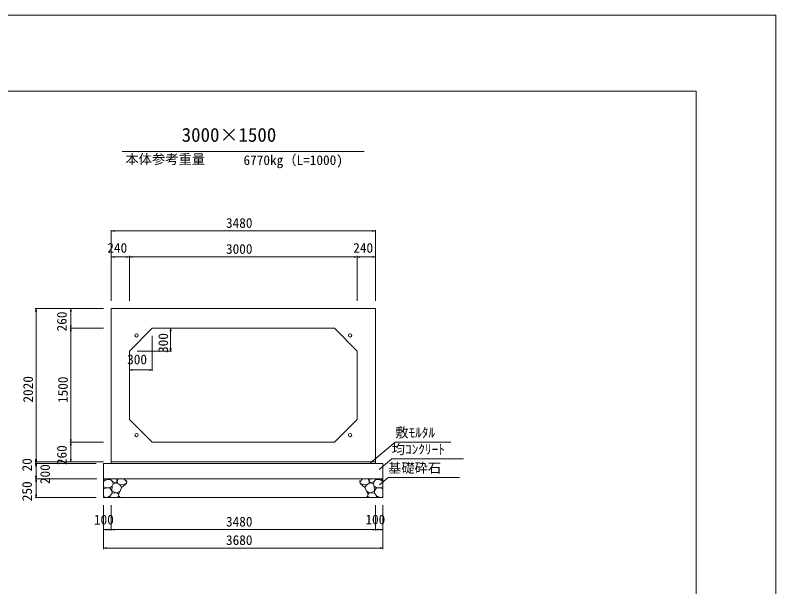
# Model space of a CAD drawing. Units: millimetres on the paper. Extents: x 0 to 841, y 0 to 594.
# Drawn here: x 640.6 to 841, y 443.5 to 594 of the extents above; entities that cross this region are included whole.
import ezdxf
from ezdxf.enums import TextEntityAlignment as Align

# ---------------------------------------------------------------- set-up
doc = ezdxf.new("R2010")
doc.units = ezdxf.units.MM
for name, color, linetype, lineweight in [('D-STR-DIM（寸法）', 7, 'Continuous', 18), ('D-STR-HTXT（旗揚げ）', 4, 'Continuous', 18), ('D-STR-STRn（構造物）', 5, 'Continuous', 18), ('D-STR（構造物外形線）', 1, 'Continuous', 18), ('D-TTL(外枠）', 2, 'Continuous', 18), ('DEFPOINTS_2', 8, 'Continuous', 18)]:
    doc.layers.add(name, color=color, linetype=linetype, lineweight=lineweight)
doc.layers.add('D-STR-TXT（文字）', color=7, linetype='Continuous')
doc.styles.add('ＭＳ ゴシック', font='')
doc.styles.get('ＭＳ ゴシック').set_extended_font_data('MS Gothic')

msp = doc.modelspace()

# ---------------------------------------------------------------- linework, layer by layer
at = {"layer": 'D-STR-DIM（寸法）'}
for p, q in [((665.873, 518.769), (665.873, 537.444)), ((665.873, 537.194), (666.623, 537.319)), ((665.873, 537.194), (665.973, 537.194)), ((666.623, 537.069), (665.873, 537.194)), ((735.373, 537.194), (665.973, 537.194)), ((734.723, 537.319), (735.473, 537.194)), ((735.473, 537.194), (734.723, 537.069)), ((735.473, 537.194), (735.373, 537.194)), ((735.473, 518.769), (735.473, 537.444)), ((665.873, 518.769), (665.873, 530.61)), ((665.873, 530.36), (666.623, 530.485)), ((665.873, 530.36), (665.973, 530.36)), ((666.623, 530.235), (665.873, 530.36)), ((665.973, 530.36), (670.573, 530.36)), ((669.923, 530.485), (670.673, 530.36)), ((670.673, 530.36), (669.923, 530.235)), ((670.673, 530.36), (670.573, 530.36)), ((670.673, 518.769), (670.673, 530.61)), ((670.673, 518.769), (670.673, 530.61)), ((670.673, 530.36), (671.423, 530.485)), ((670.673, 530.36), (670.773, 530.36)), ((671.423, 530.235), (670.673, 530.36)), ((670.773, 530.36), (730.573, 530.36)), ((729.923, 530.485), (730.673, 530.36)), ((730.673, 530.36), (729.923, 530.235)), ((730.673, 530.36), (730.573, 530.36)), ((730.673, 518.769), (730.673, 530.61)), ((730.673, 518.769), (730.673, 530.61)), ((730.673, 530.36), (731.423, 530.485)), ((730.673, 530.36), (730.773, 530.36)), ((731.423, 530.235), (730.673, 530.36)), ((730.773, 530.36), (735.373, 530.36)), ((734.723, 530.485), (735.473, 530.36)), ((735.473, 530.36), (734.723, 530.235)), ((735.473, 530.36), (735.373, 530.36)), ((735.473, 518.769), (735.473, 530.61)), ((663.873, 516.769), (645.806, 516.769)), ((645.931, 516.019), (646.056, 516.769)), ((646.056, 516.769), (646.056, 516.669)), ((646.056, 516.769), (646.181, 516.019)), ((646.056, 516.669), (646.056, 476.469)), ((663.873, 516.769), (654.979, 516.769)), ((655.104, 516.019), (655.229, 516.769)), ((655.229, 516.769), (655.229, 516.669)), ((655.229, 516.769), (655.354, 516.019)), ((655.229, 516.669), (655.229, 511.669)), ((663.873, 511.569), (654.979, 511.569)), ((663.873, 511.569), (654.979, 511.569)), ((655.229, 511.569), (655.104, 512.319)), ((655.104, 510.819), (655.229, 511.569)), ((655.354, 512.319), (655.229, 511.569)), ((655.229, 511.569), (655.229, 511.669)), ((655.229, 511.569), (655.229, 511.469)), ((655.229, 511.569), (655.354, 510.819)), ((655.229, 481.669), (655.229, 511.469)), ((678.673, 511.569), (681.778, 511.569)), ((681.403, 510.819), (681.528, 511.569)), ((681.528, 511.569), (681.528, 511.469)), ((681.528, 511.569), (681.653, 510.819)), ((681.528, 505.669), (681.528, 511.469)), ((676.673, 509.569), (676.673, 500.371)), ((672.673, 505.569), (681.778, 505.569)), ((681.528, 505.569), (681.403, 506.319)), ((681.653, 506.319), (681.528, 505.569)), ((681.528, 505.569), (681.528, 505.669)), ((670.673, 503.569), (670.673, 500.371)), ((670.673, 500.621), (671.423, 500.746)), ((670.673, 500.621), (670.773, 500.621)), ((671.423, 500.496), (670.673, 500.621)), ((676.573, 500.621), (670.773, 500.621)), ((675.923, 500.746), (676.673, 500.621)), ((676.673, 500.621), (675.923, 500.496)), ((676.673, 500.621), (676.573, 500.621)), ((663.873, 481.569), (654.979, 481.569)), ((663.873, 481.569), (654.979, 481.569)), ((655.229, 481.569), (655.104, 482.319)), ((655.104, 480.819), (655.229, 481.569)), ((655.354, 482.319), (655.229, 481.569)), ((655.229, 481.569), (655.229, 481.669)), ((655.229, 481.569), (655.229, 481.469)), ((655.229, 481.569), (655.354, 480.819)), ((655.229, 481.469), (655.229, 476.469)), ((646.056, 476.369), (645.931, 477.119)), ((646.181, 477.119), (646.056, 476.369)), ((655.229, 476.369), (655.104, 477.119)), ((655.354, 477.119), (655.229, 476.369)), ((663.873, 476.369), (645.806, 476.369)), ((663.873, 476.369), (645.806, 476.369)), ((661.873, 475.969), (645.806, 475.969)), ((661.873, 475.969), (645.806, 475.969)), ((646.056, 475.969), (645.931, 476.719)), ((645.931, 475.619), (646.056, 476.369)), ((645.931, 475.219), (646.056, 475.969)), ((646.181, 476.719), (646.056, 475.969)), ((646.056, 476.369), (646.056, 476.469)), ((646.056, 476.369), (646.056, 476.269)), ((646.056, 476.369), (646.181, 475.619)), ((646.056, 476.269), (646.056, 476.069)), ((646.056, 475.969), (646.056, 476.069)), ((646.056, 475.969), (646.056, 475.869)), ((646.056, 475.969), (646.181, 475.219)), ((646.056, 475.869), (646.056, 472.069)), ((663.873, 476.369), (654.979, 476.369)), ((655.229, 476.369), (655.229, 476.469)), ((661.873, 471.969), (645.806, 471.969)), ((662.074, 471.969), (645.806, 471.969)), ((646.056, 471.969), (645.931, 472.719)), ((645.931, 471.219), (646.056, 471.969)), ((646.181, 472.719), (646.056, 471.969)), ((646.056, 471.969), (646.056, 472.069)), ((646.056, 471.969), (646.056, 471.869)), ((646.056, 471.969), (646.181, 471.219)), ((646.056, 471.869), (646.056, 467.069)), ((646.056, 466.969), (645.931, 467.719)), ((646.181, 467.719), (646.056, 466.969)), ((646.056, 466.969), (646.056, 467.069)), ((661.873, 466.969), (645.806, 466.969)), ((663.873, 464.969), (663.873, 453.442)), ((663.873, 464.969), (663.873, 458.306)), ((665.873, 464.969), (665.873, 458.306)), ((665.873, 464.969), (665.873, 458.306)), ((735.473, 464.969), (735.473, 458.306)), ((735.473, 464.969), (735.473, 458.306)), ((737.473, 464.969), (737.473, 458.306)), ((737.473, 464.969), (737.473, 453.442)), ((663.873, 458.556), (664.623, 458.681)), ((663.873, 458.556), (663.973, 458.556)), ((664.623, 458.431), (663.873, 458.556)), ((663.973, 458.556), (665.773, 458.556)), ((665.123, 458.681), (665.873, 458.556)), ((665.873, 458.556), (665.123, 458.431)), ((665.873, 458.556), (665.773, 458.556)), ((665.873, 458.556), (666.623, 458.681)), ((665.873, 458.556), (665.973, 458.556)), ((666.623, 458.431), (665.873, 458.556)), ((665.973, 458.556), (735.373, 458.556)), ((734.723, 458.681), (735.473, 458.556)), ((735.473, 458.556), (734.723, 458.431)), ((735.473, 458.556), (735.373, 458.556)), ((735.473, 458.556), (736.223, 458.681)), ((735.473, 458.556), (735.573, 458.556)), ((736.223, 458.431), (735.473, 458.556)), ((735.573, 458.556), (737.373, 458.556)), ((736.723, 458.681), (737.473, 458.556)), ((737.473, 458.556), (736.723, 458.431)), ((737.473, 458.556), (737.373, 458.556)), ((663.873, 453.692), (664.623, 453.817)), ((663.873, 453.692), (663.973, 453.692)), ((664.623, 453.567), (663.873, 453.692)), ((663.973, 453.692), (737.373, 453.692)), ((736.723, 453.817), (737.473, 453.692)), ((737.473, 453.692), (736.723, 453.567)), ((737.473, 453.692), (737.373, 453.692))]:
    msp.add_line(p, q, dxfattribs=at)
at = {"layer": 'D-STR-HTXT（旗揚げ）'}
for p, q in [((668.781, 558.12), (732.565, 558.12)), ((734.229, 476.125), (740.707, 481.567)), ((755.368, 481.567), (740.707, 481.567)), ((736.446, 474.354), (739.794, 477.168)), ((758.72, 477.168), (739.794, 477.168)), ((736.565, 470.365), (738.819, 472.259)), ((757.683, 472.259), (738.819, 472.259))]:
    msp.add_line(p, q, dxfattribs=at)
at = {"layer": 'D-STR-STRn（構造物）'}
for p, q in [((663.873, 475.969), (737.473, 475.969)), ((663.873, 475.969), (663.873, 466.969)), ((665.873, 476.369), (665.873, 475.969)), ((735.473, 476.369), (735.473, 475.969)), ((737.473, 475.969), (737.473, 466.969)), ((663.873, 471.969), (737.473, 471.969)), ((664.405, 471.574), (663.873, 471.261)), ((664.405, 471.574), (664.074, 471.969)), ((664.99, 471.762), (664.405, 471.574)), ((664.99, 471.762), (665.182, 471.969)), ((665.799, 471.632), (664.99, 471.762)), ((665.799, 471.632), (665.78, 471.969)), ((666.286, 471.101), (665.799, 471.632)), ((666.375, 470.481), (666.286, 471.101)), ((667.059, 470.835), (666.286, 471.101)), ((667.461, 471.251), (667.059, 470.835)), ((667.234, 471.969), (667.461, 471.251)), ((667.461, 471.251), (667.741, 471.969)), ((667.461, 471.251), (667.618, 470.628)), ((669.236, 471.969), (669.882, 471.249)), ((669.882, 471.249), (670.101, 471.358)), ((669.882, 471.249), (669.882, 470.658)), ((731.464, 471.249), (731.246, 471.358)), ((732.111, 471.969), (731.464, 471.249)), ((731.464, 471.249), (731.464, 470.658)), ((733.885, 471.251), (733.605, 471.969)), ((733.885, 471.251), (733.729, 470.628)), ((734.112, 471.969), (733.885, 471.251)), ((733.885, 471.251), (734.287, 470.835)), ((734.287, 470.835), (735.06, 471.101)), ((734.972, 470.481), (735.06, 471.101)), ((735.06, 471.101), (735.548, 471.632)), ((735.548, 471.632), (735.566, 471.969)), ((735.548, 471.632), (736.356, 471.762)), ((736.356, 471.762), (736.165, 471.969)), ((736.356, 471.762), (736.941, 471.574)), ((736.941, 471.574), (737.273, 471.969)), ((736.941, 471.574), (737.473, 471.261)), ((664.521, 469.56), (663.873, 469.833)), ((663.873, 469.191), (664.521, 469.56)), ((664.521, 469.56), (665.54, 469.543)), ((665.54, 469.543), (666.139, 470.009)), ((666.069, 468.809), (665.54, 469.543)), ((666.069, 468.809), (666.139, 470.009)), ((666.139, 470.009), (666.375, 470.481)), ((666.375, 470.481), (667.059, 470.835)), ((667.059, 470.835), (667.886, 470.529)), ((667.886, 470.529), (668.192, 470.238)), ((668.039, 470.384), (668.6, 470.329)), ((668.192, 470.238), (668.606, 469.687)), ((668.606, 469.687), (668.242, 468.716)), ((668.6, 470.329), (669.882, 470.658)), ((668.606, 469.687), (669.882, 470.658)), ((669.882, 470.658), (669.907, 470.652)), ((731.464, 470.658), (731.439, 470.652)), ((732.746, 470.329), (731.464, 470.658)), ((732.741, 469.687), (731.464, 470.658)), ((733.154, 470.238), (732.741, 469.687)), ((732.741, 469.687), (733.104, 468.716)), ((733.307, 470.384), (732.746, 470.329)), ((733.46, 470.529), (733.154, 470.238)), ((734.287, 470.835), (733.46, 470.529)), ((734.972, 470.481), (734.287, 470.835)), ((735.207, 470.009), (734.972, 470.481)), ((735.278, 468.809), (735.207, 470.009)), ((735.807, 469.543), (735.207, 470.009)), ((735.278, 468.809), (735.807, 469.543)), ((736.825, 469.56), (735.807, 469.543)), ((736.825, 469.56), (737.473, 469.833)), ((737.473, 469.191), (736.825, 469.56)), ((664.087, 466.969), (663.873, 467.414)), ((664.9, 467.061), (664.521, 466.969)), ((664.9, 467.061), (665.582, 467.435)), ((665.528, 467.084), (664.9, 467.061)), ((665.791, 466.969), (665.528, 467.084)), ((665.582, 467.435), (666.132, 468.132)), ((665.582, 467.435), (665.595, 467.087)), ((666.132, 468.132), (666.069, 468.809)), ((666.069, 468.809), (667.062, 468.271)), ((667.062, 468.271), (666.132, 468.132)), ((667.481, 468.24), (667.062, 468.271)), ((668.242, 468.716), (667.481, 468.24)), ((667.481, 468.24), (667.798, 467.915)), ((667.54, 466.969), (667.916, 467.346)), ((667.798, 467.915), (668.242, 468.716)), ((667.916, 467.346), (667.798, 467.915)), ((667.916, 467.346), (668.111, 467.164)), ((733.549, 467.915), (733.104, 468.716)), ((733.104, 468.716), (733.865, 468.24)), ((733.43, 467.346), (733.235, 467.164)), ((733.43, 467.346), (733.549, 467.915)), ((733.807, 466.969), (733.43, 467.346)), ((733.865, 468.24), (733.549, 467.915)), ((733.865, 468.24), (734.285, 468.271)), ((735.278, 468.809), (734.285, 468.271)), ((734.285, 468.271), (735.214, 468.132)), ((735.214, 468.132), (735.278, 468.809)), ((735.764, 467.435), (735.214, 468.132)), ((735.556, 466.969), (735.818, 467.084)), ((735.764, 467.435), (735.751, 467.087)), ((736.447, 467.061), (735.764, 467.435)), ((735.818, 467.084), (736.447, 467.061)), ((736.447, 467.061), (736.826, 466.969)), ((737.26, 466.969), (737.473, 467.414)), ((663.873, 466.969), (737.473, 466.969))]:
    msp.add_line(p, q, dxfattribs=at)
at = {"layer": 'D-STR（構造物外形線）'}
for p, q in [((665.873, 516.769), (735.473, 516.769)), ((665.873, 476.369), (665.873, 516.769)), ((735.473, 516.769), (735.473, 476.369)), ((670.673, 505.569), (676.673, 511.569)), ((676.673, 511.569), (724.673, 511.569)), ((724.673, 511.569), (730.673, 505.569)), ((670.673, 487.569), (670.673, 505.569)), ((730.673, 505.569), (730.673, 487.569)), ((676.673, 481.569), (670.673, 487.569)), ((730.673, 487.569), (724.673, 481.569)), ((724.673, 481.569), (676.673, 481.569)), ((735.473, 476.369), (665.873, 476.369))]:
    msp.add_line(p, q, dxfattribs=at)
for centre in [(672.542, 509.701), (728.805, 509.701), (672.542, 483.438), (728.805, 483.438)]:
    msp.add_circle(centre, 0.44, dxfattribs=at)
at = {"layer": 'D-TTL(外枠）'}
for p in [(25, 574), (820, 20)]:
    msp.add_line(p, (820, 574), dxfattribs=at)
at = {"layer": 'DEFPOINTS_2'}
for p in [(0, 594), (841, 0)]:
    msp.add_line(p, (841, 594), dxfattribs=at)

# ---------------------------------------------------------------- texts
at = {"layer": 'D-STR-DIM（寸法）', "style": 'ＭＳ ゴシック'}
for s, p in [('3480', (696.116, 537.244)), ('240', (664.844, 530.685)), ('3000', (696.116, 530.41)), ('240', (729.644, 530.685)), ('300', (670.068, 501.315)), ('100', (661.321, 459.131)), ('3480', (696.116, 458.606)), ('100', (732.85, 459.173)), ('3680', (696.116, 453.742))]:
    msp.add_text(s, height=2.566, dxfattribs=at).set_placement(p, align=Align.BOTTOM_LEFT)
for s, p in [('260', (654.904, 510.74)), ('300', (681.62, 505.068)), ('2020', (646.006, 492.003)), ('1500', (655.179, 491.888)), ('260', (654.904, 475.54)), ('20', (645.731, 473.877)), ('200', (650.493, 470.54)), ('250', (645.731, 466.04))]:
    msp.add_text(s, height=2.566, rotation=90, dxfattribs=at).set_placement(p, align=Align.BOTTOM_LEFT)
at = {"layer": 'D-STR-TXT（文字）', "style": 'ＭＳ ゴシック'}
for s, height, p in [('3000×1500', 3.666, (684.43, 559.569)), ('本体参考重量', 2.566, (669.612, 554.053)), ('6770kg（L=1000)', 2.566, (700.732, 553.789)), ('敷ﾓﾙﾀﾙ', 2.566, (740.707, 482.067)), ('均ｺﾝｸﾘｰﾄ', 2.566, (739.794, 477.668)), ('基礎砕石', 2.566, (738.819, 472.759))]:
    msp.add_text(s, height=height, dxfattribs=at).set_placement(p, align=Align.BOTTOM_LEFT)

doc.saveas('drawing.dxf')
